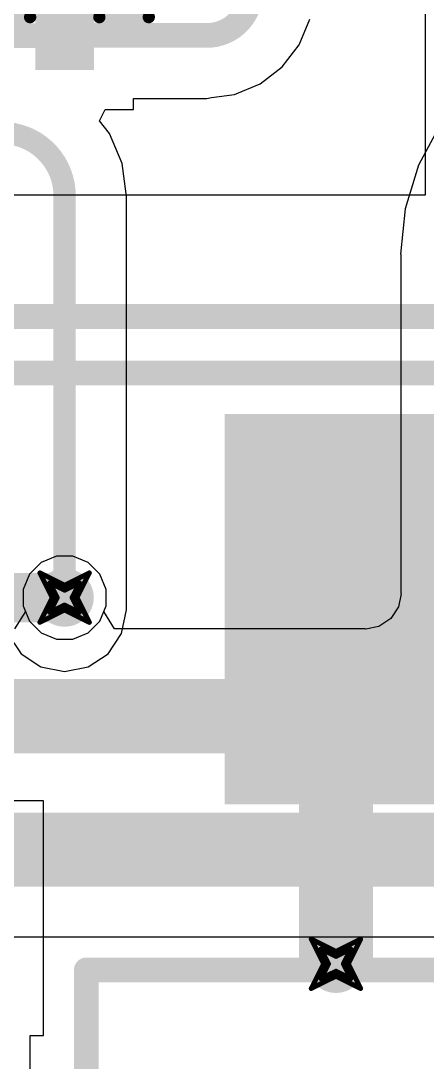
# Model space of a CAD drawing. Header units: inches. Extents: x -2 to 5376, y -4 to 5426.
# Drawn here: x 44.88 to 49.06, y 74.2 to 84.9 of the extents above; entities that cross this region are included whole.
import ezdxf

# ---------------------------------------------------------------- set-up
doc = ezdxf.new("R2010")
doc.units = ezdxf.units.IN
for name, color, linetype in [('Bottom Layer', 5, 'Continuous'), ('Drill Drawing', 1, 'Continuous'), ('Layer 1', 16, 'Continuous'), ('Layer 2', 76, 'Continuous'), ('Top Layer', 1, 'Continuous'), ('Top Overlay', 2, 'Continuous'), ('Top Paste', 8, 'Continuous'), ('Top Solder', 216, 'Continuous'), ('Via Holes', 16, 'Continuous')]:
    doc.layers.add(name, color=color, linetype=linetype)

# ---------------------------------------------------------------- blocks, each defined once
blk = doc.blocks.new('SOT_523_87')
at = {"layer": 'Top Layer'}
for points in [[(-0.2, 0.9), (0.2, 0.9), (0.2, 0.39), (-0.2, 0.39)], [(-0.7, -0.39), (-0.3, -0.39), (-0.3, -0.9), (-0.7, -0.9)], [(0.3, -0.39), (0.7, -0.39), (0.7, -0.9), (0.3, -0.9)]]:
    blk.add_hatch(color=1, dxfattribs=at).paths.add_polyline_path(points)
at = {"layer": 'Top Paste'}
for points in [[(-0.2, 0.9), (0.2, 0.9), (0.2, 0.39), (-0.2, 0.39)], [(-0.7, -0.39), (-0.3, -0.39), (-0.3, -0.9), (-0.7, -0.9)], [(0.3, -0.39), (0.7, -0.39), (0.7, -0.9), (0.3, -0.9)]]:
    blk.add_hatch(color=8, dxfattribs=at).paths.add_polyline_path(points)
at = {"layer": 'Top Solder'}
for points in [[(-0.302, 1.002), (0.302, 1.002), (0.302, 0.288), (-0.302, 0.288)], [(-0.802, -0.288), (-0.198, -0.288), (-0.198, -1.002), (-0.802, -1.002)], [(0.198, -0.288), (0.802, -0.288), (0.802, -1.002), (0.198, -1.002)]]:
    blk.add_hatch(color=216, dxfattribs=at).paths.add_polyline_path(points)
at = {"layer": 'Top Overlay'}
for points in [[(-0.356, 0.457, 0.127, 0.127, 0), (-0.864, 0.457, 0.127, 0.127, 0)], [(-0.864, 0.457, 0.127, 0.127, 0), (-0.864, -0.229, 0.127, 0.127, 0)], [(0.864, 0.457, 0.127, 0.127, 0), (0.356, 0.457, 0.127, 0.127, 0)], [(0.864, 0.457, 0.127, 0.127, 0), (0.864, -0.229, 0.127, 0.127, 0)], [(0.102, -0.432, 0.127, 0.127, 0), (-0.102, -0.432, 0.127, 0.127, 0)], [(-0.965, -0.508, 0.127, 0.127, 0), (-0.965, -0.762, 0.127, 0.127, 0)], [(-0.838, -0.635, 0.127, 0.127, 0), (-0.965, -0.508, 0.127, 0.127, 0)], [(-0.838, -0.635, 0.127, 0.127, 0), (-0.965, -0.762, 0.127, 0.127, 0)]]:
    blk.add_lwpolyline(points, format="xyseb", dxfattribs=at)
for points in [[(-0.895, 0.457, 0.0635, 0.0635, 1), (-0.832, 0.457, 0.0635, 0.0635, 1)], [(-0.895, 0.457, 0.0635, 0.0635, 1), (-0.832, 0.457, 0.0635, 0.0635, 1)], [(-0.387, 0.457, 0.0635, 0.0635, 1), (-0.324, 0.457, 0.0635, 0.0635, 1)], [(0.324, 0.457, 0.0635, 0.0635, 1), (0.387, 0.457, 0.0635, 0.0635, 1)], [(0.832, 0.457, 0.0635, 0.0635, 1), (0.895, 0.457, 0.0635, 0.0635, 1)], [(0.832, 0.457, 0.0635, 0.0635, 1), (0.895, 0.457, 0.0635, 0.0635, 1)], [(-0.895, -0.229, 0.0635, 0.0635, 1), (-0.832, -0.229, 0.0635, 0.0635, 1)], [(0.832, -0.229, 0.0635, 0.0635, 1), (0.895, -0.229, 0.0635, 0.0635, 1)], [(-0.133, -0.432, 0.0635, 0.0635, 1), (-0.07, -0.432, 0.0635, 0.0635, 1)], [(0.07, -0.432, 0.0635, 0.0635, 1), (0.133, -0.432, 0.0635, 0.0635, 1)], [(-0.997, -0.508, 0.0635, 0.0635, 1), (-0.933, -0.508, 0.0635, 0.0635, 1)], [(-0.997, -0.508, 0.0635, 0.0635, 1), (-0.933, -0.508, 0.0635, 0.0635, 1)], [(-0.87, -0.635, 0.0635, 0.0635, 1), (-0.806, -0.635, 0.0635, 0.0635, 1)], [(-0.87, -0.635, 0.0635, 0.0635, 1), (-0.806, -0.635, 0.0635, 0.0635, 1)], [(-0.997, -0.762, 0.0635, 0.0635, 1), (-0.933, -0.762, 0.0635, 0.0635, 1)], [(-0.997, -0.762, 0.0635, 0.0635, 1), (-0.933, -0.762, 0.0635, 0.0635, 1)]]:
    blk.add_lwpolyline(points, format="xyseb", close=True, dxfattribs=at)
blk = doc.blocks.new('D2PAK_88')
at = {"layer": 'Top Layer'}
blk.add_hatch(color=1, dxfattribs=at).paths.add_polyline_path([(1.5, -3.43), (3.58, -3.43), (3.58, -7.24), (1.5, -7.24)])
at = {"layer": 'Top Paste'}
blk.add_hatch(color=8, dxfattribs=at).paths.add_polyline_path([(1.5, -3.43), (3.58, -3.43), (3.58, -7.24), (1.5, -7.24)])
at = {"layer": 'Top Solder'}
blk.add_hatch(color=216, dxfattribs=at).paths.add_polyline_path([(1.398, -3.328), (3.682, -3.328), (3.682, -7.342), (1.398, -7.342)])
at = {"layer": 'Top Overlay'}
for points in [[(5.105, 0.508, 0.254, 0.254, 0), (5.105, -1.626, 0.254, 0.254, 0)], [(5.105, -1.626, 0.254, 0.254, 0), (-5.207, -1.626, 0.254, 0.254, 0)]]:
    blk.add_lwpolyline(points, format="xyseb", dxfattribs=at)
blk.add_lwpolyline([(5.042, -1.626, 0.127, 0.127, 1), (5.169, -1.626, 0.127, 0.127, 1)], format="xyseb", close=True, dxfattribs=at)
blk.add_lwpolyline([(5.042, -1.626, 0.127, 0.127, 1), (5.169, -1.626, 0.127, 0.127, 1)], format="xyseb", close=True, dxfattribs=at)

msp = doc.modelspace()

# ---------------------------------------------------------------- hatches: boundary and pattern name
at = {"layer": 'Bottom Layer'}
h = msp.add_hatch(color=5, dxfattribs=at)
edge = h.paths.add_edge_path()
edge.add_arc((45.332, 78.971), 0.3, 0, 360)
h = msp.add_hatch(color=5, dxfattribs=at)
edge = h.paths.add_edge_path()
edge.add_arc((48.12, 75.207), 0.3, 0, 360)
at = {"layer": 'Layer 1'}
h = msp.add_hatch(color=16, dxfattribs=at)
edge = h.paths.add_edge_path()
edge.add_arc((45.332, 78.971), 0.3, 0, 360)
h = msp.add_hatch(color=16, dxfattribs=at)
edge = h.paths.add_edge_path()
edge.add_arc((48.12, 75.207), 0.3, 0, 360)
at = {"layer": 'Layer 2'}
h = msp.add_hatch(color=76, dxfattribs=at)
edge = h.paths.add_edge_path()
edge.add_arc((45.332, 78.971), 0.3, 0, 360)
h = msp.add_hatch(color=76, dxfattribs=at)
edge = h.paths.add_edge_path()
edge.add_arc((48.12, 75.207), 0.3, 0, 360)
at = {"layer": 'Top Layer'}
h = msp.add_hatch(color=1, dxfattribs=at)
edge = h.paths.add_edge_path()
edge.add_arc((45.332, 78.971), 0.3, 0, 360)
h = msp.add_hatch(color=1, dxfattribs=at)
edge = h.paths.add_edge_path()
edge.add_arc((48.12, 75.207), 0.3, 0, 360)
at = {"layer": 'Via Holes'}
h = msp.add_hatch(color=7, dxfattribs=at)
edge = h.paths.add_edge_path()
edge.add_arc((45.332, 78.971), 0.15, 0, 360)
h = msp.add_hatch(color=7, dxfattribs=at)
edge = h.paths.add_edge_path()
edge.add_arc((48.12, 75.207), 0.15, 0, 360)

# ---------------------------------------------------------------- linework, layer by layer
at = {"layer": 'Bottom Layer'}
for p, q in [((49.038, 86.266), (49.038, 83.109)), ((47.036, 83.109), (43.704, 83.109)), ((49.038, 83.109), (47.036, 83.109))]:
    msp.add_line(p, q, dxfattribs=at)
for points in [[(36.784, 81.861, 0.254, 0.254, 0), (49.205, 81.861, 0.254, 0.254, 0)], [(38.27, 81.28, 0.254, 0.254, 0), (51.511, 81.28, 0.254, 0.254, 0)], [(8.009, 78.971, 0.508, 0.508, 0), (45.332, 78.971, 0.508, 0.508, 0)]]:
    msp.add_lwpolyline(points, format="xyseb", dxfattribs=at)
msp.add_lwpolyline([(45.205, 78.971, 0.254, 0.254, 1), (45.459, 78.971, 0.254, 0.254, 1)], format="xyseb", close=True, dxfattribs=at)
at = {"layer": 'Drill Drawing'}
for points in [[(45.078, 79.225, 0.0508, 0.0508, 0), (45.332, 79.098, 0.0508, 0.0508, 0)], [(45.078, 79.225, 0.0508, 0.0508, 0), (45.205, 78.971, 0.0508, 0.0508, 0)], [(45.332, 79.098, 0.0508, 0.0508, 0), (45.586, 79.225, 0.0508, 0.0508, 0)], [(45.459, 78.971, 0.0508, 0.0508, 0), (45.586, 79.225, 0.0508, 0.0508, 0)], [(45.18, 79.123, 0.0508, 0.0508, 0), (45.332, 79.047, 0.0508, 0.0508, 0)], [(45.18, 79.123, 0.0508, 0.0508, 0), (45.256, 78.971, 0.0508, 0.0508, 0)], [(45.332, 79.047, 0.0508, 0.0508, 0), (45.485, 79.123, 0.0508, 0.0508, 0)], [(45.408, 78.971, 0.0508, 0.0508, 0), (45.485, 79.123, 0.0508, 0.0508, 0)], [(45.078, 78.717, 0.0508, 0.0508, 0), (45.205, 78.971, 0.0508, 0.0508, 0)], [(45.18, 78.819, 0.0508, 0.0508, 0), (45.256, 78.971, 0.0508, 0.0508, 0)], [(45.18, 78.819, 0.0508, 0.0508, 0), (45.332, 78.895, 0.0508, 0.0508, 0)], [(45.332, 78.895, 0.0508, 0.0508, 0), (45.485, 78.819, 0.0508, 0.0508, 0)], [(45.408, 78.971, 0.0508, 0.0508, 0), (45.485, 78.819, 0.0508, 0.0508, 0)], [(45.459, 78.971, 0.0508, 0.0508, 0), (45.586, 78.717, 0.0508, 0.0508, 0)], [(45.078, 78.717, 0.0508, 0.0508, 0), (45.332, 78.844, 0.0508, 0.0508, 0)], [(45.332, 78.844, 0.0508, 0.0508, 0), (45.586, 78.717, 0.0508, 0.0508, 0)], [(47.866, 75.461, 0.0508, 0.0508, 0), (48.12, 75.334, 0.0508, 0.0508, 0)], [(47.866, 75.461, 0.0508, 0.0508, 0), (47.993, 75.207, 0.0508, 0.0508, 0)], [(48.12, 75.334, 0.0508, 0.0508, 0), (48.374, 75.461, 0.0508, 0.0508, 0)], [(48.247, 75.207, 0.0508, 0.0508, 0), (48.374, 75.461, 0.0508, 0.0508, 0)], [(47.967, 75.359, 0.0508, 0.0508, 0), (48.12, 75.283, 0.0508, 0.0508, 0)], [(47.967, 75.359, 0.0508, 0.0508, 0), (48.043, 75.207, 0.0508, 0.0508, 0)], [(48.12, 75.283, 0.0508, 0.0508, 0), (48.272, 75.359, 0.0508, 0.0508, 0)], [(48.196, 75.207, 0.0508, 0.0508, 0), (48.272, 75.359, 0.0508, 0.0508, 0)], [(47.866, 74.953, 0.0508, 0.0508, 0), (47.993, 75.207, 0.0508, 0.0508, 0)], [(47.967, 75.055, 0.0508, 0.0508, 0), (48.043, 75.207, 0.0508, 0.0508, 0)], [(47.967, 75.055, 0.0508, 0.0508, 0), (48.12, 75.131, 0.0508, 0.0508, 0)], [(48.12, 75.131, 0.0508, 0.0508, 0), (48.272, 75.055, 0.0508, 0.0508, 0)], [(48.196, 75.207, 0.0508, 0.0508, 0), (48.272, 75.055, 0.0508, 0.0508, 0)], [(48.247, 75.207, 0.0508, 0.0508, 0), (48.374, 74.953, 0.0508, 0.0508, 0)], [(47.866, 74.953, 0.0508, 0.0508, 0), (48.12, 75.08, 0.0508, 0.0508, 0)], [(48.12, 75.08, 0.0508, 0.0508, 0), (48.374, 74.953, 0.0508, 0.0508, 0)]]:
    msp.add_lwpolyline(points, format="xyseb", dxfattribs=at)
for points in [[(45.065, 79.225, 0.0254, 0.0254, 1), (45.091, 79.225, 0.0254, 0.0254, 1)], [(45.065, 79.225, 0.0254, 0.0254, 1), (45.091, 79.225, 0.0254, 0.0254, 1)], [(45.573, 79.225, 0.0254, 0.0254, 1), (45.599, 79.225, 0.0254, 0.0254, 1)], [(45.573, 79.225, 0.0254, 0.0254, 1), (45.599, 79.225, 0.0254, 0.0254, 1)], [(45.167, 79.123, 0.0254, 0.0254, 1), (45.192, 79.123, 0.0254, 0.0254, 1)], [(45.167, 79.123, 0.0254, 0.0254, 1), (45.192, 79.123, 0.0254, 0.0254, 1)], [(45.319, 79.098, 0.0254, 0.0254, 1), (45.345, 79.098, 0.0254, 0.0254, 1)], [(45.319, 79.098, 0.0254, 0.0254, 1), (45.345, 79.098, 0.0254, 0.0254, 1)], [(45.472, 79.123, 0.0254, 0.0254, 1), (45.497, 79.123, 0.0254, 0.0254, 1)], [(45.472, 79.123, 0.0254, 0.0254, 1), (45.497, 79.123, 0.0254, 0.0254, 1)], [(45.319, 79.047, 0.0254, 0.0254, 1), (45.345, 79.047, 0.0254, 0.0254, 1)], [(45.319, 79.047, 0.0254, 0.0254, 1), (45.345, 79.047, 0.0254, 0.0254, 1)], [(45.192, 78.971, 0.0254, 0.0254, 1), (45.218, 78.971, 0.0254, 0.0254, 1)], [(45.192, 78.971, 0.0254, 0.0254, 1), (45.218, 78.971, 0.0254, 0.0254, 1)], [(45.243, 78.971, 0.0254, 0.0254, 1), (45.269, 78.971, 0.0254, 0.0254, 1)], [(45.243, 78.971, 0.0254, 0.0254, 1), (45.269, 78.971, 0.0254, 0.0254, 1)], [(45.319, 78.895, 0.0254, 0.0254, 1), (45.345, 78.895, 0.0254, 0.0254, 1)], [(45.319, 78.895, 0.0254, 0.0254, 1), (45.345, 78.895, 0.0254, 0.0254, 1)], [(45.396, 78.971, 0.0254, 0.0254, 1), (45.421, 78.971, 0.0254, 0.0254, 1)], [(45.396, 78.971, 0.0254, 0.0254, 1), (45.421, 78.971, 0.0254, 0.0254, 1)], [(45.446, 78.971, 0.0254, 0.0254, 1), (45.472, 78.971, 0.0254, 0.0254, 1)], [(45.446, 78.971, 0.0254, 0.0254, 1), (45.472, 78.971, 0.0254, 0.0254, 1)], [(45.167, 78.819, 0.0254, 0.0254, 1), (45.192, 78.819, 0.0254, 0.0254, 1)], [(45.167, 78.819, 0.0254, 0.0254, 1), (45.192, 78.819, 0.0254, 0.0254, 1)], [(45.319, 78.844, 0.0254, 0.0254, 1), (45.345, 78.844, 0.0254, 0.0254, 1)], [(45.319, 78.844, 0.0254, 0.0254, 1), (45.345, 78.844, 0.0254, 0.0254, 1)], [(45.472, 78.819, 0.0254, 0.0254, 1), (45.497, 78.819, 0.0254, 0.0254, 1)], [(45.472, 78.819, 0.0254, 0.0254, 1), (45.497, 78.819, 0.0254, 0.0254, 1)], [(45.065, 78.717, 0.0254, 0.0254, 1), (45.091, 78.717, 0.0254, 0.0254, 1)], [(45.065, 78.717, 0.0254, 0.0254, 1), (45.091, 78.717, 0.0254, 0.0254, 1)], [(45.573, 78.717, 0.0254, 0.0254, 1), (45.599, 78.717, 0.0254, 0.0254, 1)], [(45.573, 78.717, 0.0254, 0.0254, 1), (45.599, 78.717, 0.0254, 0.0254, 1)], [(47.853, 75.461, 0.0254, 0.0254, 1), (47.878, 75.461, 0.0254, 0.0254, 1)], [(47.853, 75.461, 0.0254, 0.0254, 1), (47.878, 75.461, 0.0254, 0.0254, 1)], [(48.361, 75.461, 0.0254, 0.0254, 1), (48.386, 75.461, 0.0254, 0.0254, 1)], [(48.361, 75.461, 0.0254, 0.0254, 1), (48.386, 75.461, 0.0254, 0.0254, 1)], [(47.954, 75.359, 0.0254, 0.0254, 1), (47.98, 75.359, 0.0254, 0.0254, 1)], [(47.954, 75.359, 0.0254, 0.0254, 1), (47.98, 75.359, 0.0254, 0.0254, 1)], [(48.107, 75.334, 0.0254, 0.0254, 1), (48.132, 75.334, 0.0254, 0.0254, 1)], [(48.107, 75.334, 0.0254, 0.0254, 1), (48.132, 75.334, 0.0254, 0.0254, 1)], [(48.259, 75.359, 0.0254, 0.0254, 1), (48.285, 75.359, 0.0254, 0.0254, 1)], [(48.259, 75.359, 0.0254, 0.0254, 1), (48.285, 75.359, 0.0254, 0.0254, 1)], [(48.107, 75.283, 0.0254, 0.0254, 1), (48.132, 75.283, 0.0254, 0.0254, 1)], [(48.107, 75.283, 0.0254, 0.0254, 1), (48.132, 75.283, 0.0254, 0.0254, 1)], [(47.98, 75.207, 0.0254, 0.0254, 1), (48.005, 75.207, 0.0254, 0.0254, 1)], [(47.98, 75.207, 0.0254, 0.0254, 1), (48.005, 75.207, 0.0254, 0.0254, 1)], [(48.031, 75.207, 0.0254, 0.0254, 1), (48.056, 75.207, 0.0254, 0.0254, 1)], [(48.031, 75.207, 0.0254, 0.0254, 1), (48.056, 75.207, 0.0254, 0.0254, 1)], [(48.107, 75.131, 0.0254, 0.0254, 1), (48.132, 75.131, 0.0254, 0.0254, 1)], [(48.107, 75.131, 0.0254, 0.0254, 1), (48.132, 75.131, 0.0254, 0.0254, 1)], [(48.183, 75.207, 0.0254, 0.0254, 1), (48.208, 75.207, 0.0254, 0.0254, 1)], [(48.183, 75.207, 0.0254, 0.0254, 1), (48.208, 75.207, 0.0254, 0.0254, 1)], [(48.234, 75.207, 0.0254, 0.0254, 1), (48.259, 75.207, 0.0254, 0.0254, 1)], [(48.234, 75.207, 0.0254, 0.0254, 1), (48.259, 75.207, 0.0254, 0.0254, 1)], [(47.954, 75.055, 0.0254, 0.0254, 1), (47.98, 75.055, 0.0254, 0.0254, 1)], [(47.954, 75.055, 0.0254, 0.0254, 1), (47.98, 75.055, 0.0254, 0.0254, 1)], [(48.107, 75.08, 0.0254, 0.0254, 1), (48.132, 75.08, 0.0254, 0.0254, 1)], [(48.107, 75.08, 0.0254, 0.0254, 1), (48.132, 75.08, 0.0254, 0.0254, 1)], [(48.259, 75.055, 0.0254, 0.0254, 1), (48.285, 75.055, 0.0254, 0.0254, 1)], [(48.259, 75.055, 0.0254, 0.0254, 1), (48.285, 75.055, 0.0254, 0.0254, 1)], [(47.853, 74.953, 0.0254, 0.0254, 1), (47.878, 74.953, 0.0254, 0.0254, 1)], [(47.853, 74.953, 0.0254, 0.0254, 1), (47.878, 74.953, 0.0254, 0.0254, 1)], [(48.361, 74.953, 0.0254, 0.0254, 1), (48.386, 74.953, 0.0254, 0.0254, 1)], [(48.361, 74.953, 0.0254, 0.0254, 1), (48.386, 74.953, 0.0254, 0.0254, 1)]]:
    msp.add_lwpolyline(points, format="xyseb", close=True, dxfattribs=at)
at = {"layer": 'Layer 1'}
for p, q in [((45.09, 79.333), (44.97, 79.213)), ((45.247, 79.398), (45.09, 79.333)), ((45.417, 79.398), (45.247, 79.398)), ((45.574, 79.333), (45.417, 79.398)), ((45.694, 79.213), (45.574, 79.333)), ((44.97, 79.213), (44.905, 79.056)), ((45.759, 79.056), (45.694, 79.213)), ((44.905, 79.056), (44.905, 78.886)), ((45.759, 78.886), (45.759, 79.056)), ((44.905, 78.886), (44.97, 78.729)), ((45.694, 78.729), (45.759, 78.886)), ((44.97, 78.729), (45.09, 78.609)), ((45.574, 78.609), (45.694, 78.729)), ((45.09, 78.609), (45.247, 78.544)), ((45.417, 78.544), (45.574, 78.609)), ((45.247, 78.544), (45.417, 78.544))]:
    msp.add_line(p, q, dxfattribs=at)
at = {"layer": 'Layer 2'}
for p, q in [((49.189, 83.832), (48.967, 83.418)), ((48.967, 83.418), (48.831, 82.968)), ((48.831, 82.968), (48.784, 82.5)), ((48.784, 82.5), (48.788, 82.5)), ((48.788, 82.5), (48.788, 79.016)), ((45.09, 79.333), (44.97, 79.213)), ((45.247, 79.398), (45.09, 79.333)), ((45.417, 79.398), (45.247, 79.398)), ((45.574, 79.333), (45.417, 79.398)), ((45.694, 79.213), (45.574, 79.333)), ((44.97, 79.213), (44.905, 79.056)), ((45.759, 79.056), (45.694, 79.213)), ((44.905, 79.056), (44.905, 78.886)), ((45.759, 78.886), (45.759, 79.056)), ((48.789, 79.01), (48.762, 78.875)), ((48.788, 79.016), (48.789, 79.01)), ((44.93, 78.827), (44.818, 78.649)), ((44.905, 78.886), (44.93, 78.827)), ((45.735, 78.827), (45.759, 78.886)), ((45.846, 78.649), (45.735, 78.827)), ((48.762, 78.875), (48.682, 78.755)), ((48.682, 78.755), (48.562, 78.675)), ((48.421, 78.649), (45.846, 78.649)), ((48.427, 78.648), (48.421, 78.649)), ((48.562, 78.675), (48.427, 78.648)), ((25.162, 75.483), (67.58, 75.483))]:
    msp.add_line(p, q, dxfattribs=at)
for points in [[(49.685, 79.016, 0.762, 0.762, -0.414214), (48.421, 77.752, 0.762, 0.762, 0)], [(22.729, 77.752, 0.762, 0.762, 0), (48.421, 77.752, 0.762, 0.762, 0)], [(25.162, 76.38, 0.762, 0.762, 0), (67.58, 76.38, 0.762, 0.762, 0)]]:
    msp.add_lwpolyline(points, format="xyseb", dxfattribs=at)
msp.add_lwpolyline([(48.23, 77.752, 0.381, 0.381, 1), (48.611, 77.752, 0.381, 0.381, 1)], format="xyseb", close=True, dxfattribs=at)
msp.add_lwpolyline([(48.23, 77.752, 0.381, 0.381, 1), (48.611, 77.752, 0.381, 0.381, 1)], format="xyseb", close=True, dxfattribs=at)
at = {"layer": 'Top Layer'}
for p, q in [((47.742, 84.653), (47.851, 84.917)), ((47.568, 84.426), (47.742, 84.653)), ((47.341, 84.252), (47.568, 84.426)), ((47.077, 84.143), (47.341, 84.252)), ((46.84, 84.112), (47.077, 84.143)), ((46.041, 83.987), (46.041, 84.103)), ((46.041, 84.103), (46.794, 84.103)), ((46.794, 84.103), (46.84, 84.112)), ((45.692, 83.873), (45.749, 83.987)), ((45.749, 83.987), (46.041, 83.987)), ((45.794, 83.741), (45.692, 83.873)), ((45.922, 83.432), (45.794, 83.741)), ((45.963, 83.12), (45.922, 83.432)), ((45.967, 83.101), (45.963, 83.12)), ((45.967, 78.844), (45.967, 83.101)), ((45.918, 78.601), (45.967, 78.844)), ((44.746, 78.601), (44.884, 78.395)), ((45.781, 78.395), (45.918, 78.601)), ((44.884, 78.395), (45.089, 78.258)), ((45.575, 78.258), (45.781, 78.395)), ((45.089, 78.258), (45.332, 78.21)), ((45.332, 78.21), (45.575, 78.258)), ((45.116, 76.883), (44.805, 76.883)), ((45.116, 75.41), (45.116, 76.883)), ((45.116, 74.47), (45.116, 75.41)), ((44.977, 73.518), (44.977, 74.47)), ((44.977, 74.47), (45.116, 74.47))]:
    msp.add_line(p, q, dxfattribs=at)
for points in [[(47.244, 85.2, 0.254, 0.254, -0.414214), (46.794, 84.75, 0.254, 0.254, 0)], [(43.51, 84.749, 0.254, 0.254, 0), (45.333, 84.749, 0.254, 0.254, 0)], [(45.333, 84.75, 0.254, 0.254, 0), (46.794, 84.75, 0.254, 0.254, 0)], [(45.333, 84.749, 0.254, 0.254, 0), (45.333, 84.75, 0.254, 0.254, 0)], [(44.686, 83.747, 0.229, 0.229, -0.414214), (45.332, 83.101, 0.229, 0.229, 0)], [(45.332, 78.844, 0.229, 0.229, 0), (45.332, 83.101, 0.229, 0.229, 0)], [(48.12, 75.307, 0.762, 0.762, 0), (48.12, 78.853, 0.762, 0.762, 0)]]:
    msp.add_lwpolyline(points, format="xyseb", dxfattribs=at)
for points in [[(45.269, 84.75, 0.127, 0.127, 1), (45.396, 84.75, 0.127, 0.127, 1)], [(45.269, 84.75, 0.127, 0.127, 1), (45.396, 84.75, 0.127, 0.127, 1)], [(45.269, 84.749, 0.127, 0.127, 1), (45.396, 84.749, 0.127, 0.127, 1)], [(45.269, 84.749, 0.127, 0.127, 1), (45.396, 84.749, 0.127, 0.127, 1)], [(46.73, 84.75, 0.127, 0.127, 1), (46.857, 84.75, 0.127, 0.127, 1)], [(46.73, 84.75, 0.127, 0.127, 1), (46.857, 84.75, 0.127, 0.127, 1)], [(45.275, 83.101, 0.114, 0.114, 1), (45.389, 83.101, 0.114, 0.114, 1)], [(45.275, 83.101, 0.114, 0.114, 1), (45.389, 83.101, 0.114, 0.114, 1)], [(47.929, 78.853, 0.381, 0.381, 1), (48.31, 78.853, 0.381, 0.381, 1)], [(45.275, 78.844, 0.114, 0.114, 1), (45.389, 78.844, 0.114, 0.114, 1)], [(47.929, 75.307, 0.381, 0.381, 1), (48.31, 75.307, 0.381, 0.381, 1)]]:
    msp.add_lwpolyline(points, format="xyseb", close=True, dxfattribs=at)

# ---------------------------------------------------------------- block references
at = {"rotation": 180}
for name, p in [('SOT_523_87', (45.333, 85.395)), ('D2PAK_88', (50.66, 73.518))]:
    msp.add_blockref(name, p, dxfattribs=at)

doc.saveas('drawing.dxf')
